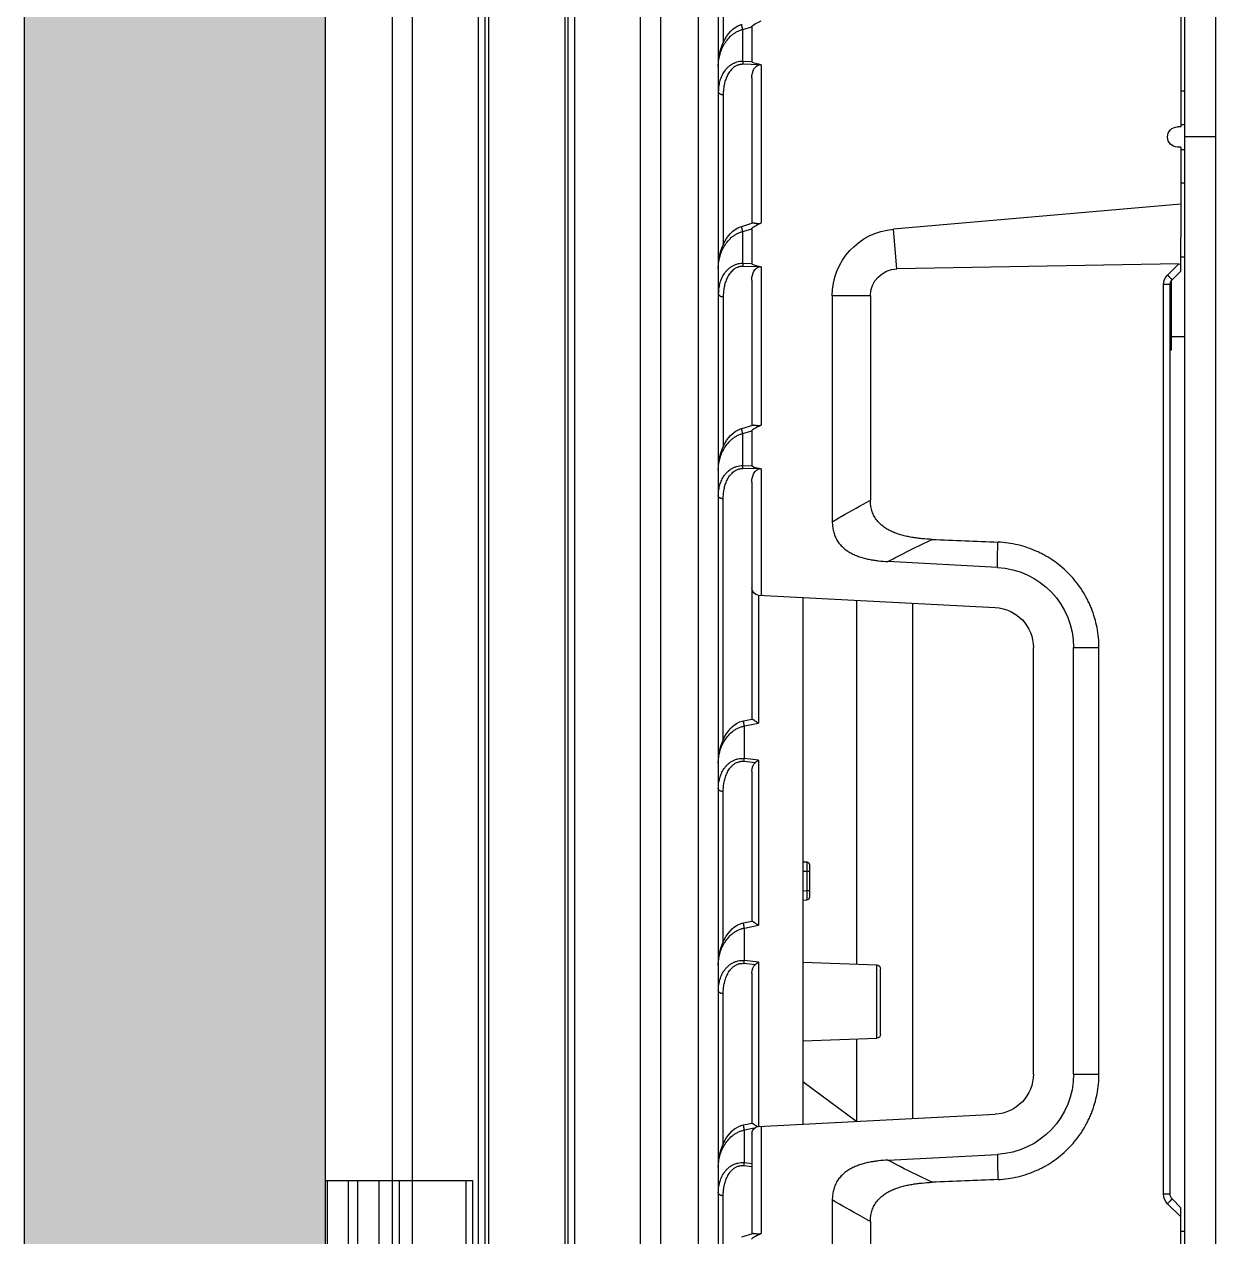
# Model space of a CAD drawing. Header units: millimetres. Extents: x 620 to 19791, y 2539 to 6969.
# Drawn here: x 18899.4 to 18988.3, y 3883.2 to 3973.6 of the extents above; entities that cross this region are included whole.
import ezdxf

# ---------------------------------------------------------------- set-up
doc = ezdxf.new("R2010")
doc.units = ezdxf.units.MM
for name, color, linetype in [('02___PRT_ALL_AXES', 7, 'Continuous'), ('_88746', 7, 'Continuous'), ('DIM', 4, 'Continuous')]:
    doc.layers.add(name, color=color, linetype=linetype)

# ---------------------------------------------------------------- blocks, each defined once
blk = doc.blocks.new('ETYFHGJM')
at = {"color": 7, "linetype": 'Continuous'}
for p, q in [((11681.027, 3999.164), (11681.027, 4167.914)), ((11683.327, 3999.164), (11683.327, 4167.914)), ((11719.627, 4129.119), (11719.627, 3869.208)), ((11718.127, 4125.053), (11718.127, 3861.381)), ((11717.762, 4016.07), (11717.762, 4006.194)), ((11683.627, 4009.164), (11683.627, 3999.914)), ((11716.301, 4007.19), (11715.627, 4007.392)), ((11715.627, 4007.392), (11715.627, 4004.781)), ((11716.301, 4004.798), (11716.301, 4007.19)), ((11714.927, 4004.551), (11714.927, 3992.747)), ((11715.06, 4004.552), (11716.301, 4004.584)), ((11715.627, 4004.781), (11716.301, 4004.798)), ((11715.627, 4003.566), (11715.627, 3992.724)), ((11683.627, 4002.594), (11683.327, 4002.594)), ((11717.762, 4002.32), (11717.762, 3991.119)), ((11683.627, 4000.094), (11683.327, 4000.094)), ((11683.627, 3999.914), (11683.877, 3999.914)), ((11681.027, 3999.164), (11683.327, 3999.164)), ((11683.627, 3998.414), (11683.627, 3991.694)), ((11683.627, 3998.414), (11683.877, 3998.414)), ((11683.627, 3994.164), (11705.063, 3992.288)), ((11716.381, 3992.498), (11715.552, 3992.747)), ((11704.803, 3989.32), (11705.063, 3992.288)), ((11716.301, 3992.114), (11715.627, 3992.317)), ((11715.627, 3992.317), (11715.627, 3989.706)), ((11716.301, 3989.723), (11716.301, 3992.114)), ((11683.627, 3989.164), (11683.627, 3990.234)), ((11684.281, 3988.51), (11683.627, 3989.164)), ((11683.788, 3989.697), (11704.803, 3989.32)), ((11684.621, 3988.864), (11683.788, 3989.697)), ((11714.927, 3989.475), (11714.927, 3977.672)), ((11715.06, 3989.477), (11716.301, 3989.509)), ((11715.627, 3989.706), (11716.301, 3989.723)), ((11684.427, 3920.296), (11684.427, 3988.156)), ((11684.427, 3988.156), (11684.914, 3988.156)), ((11684.914, 3920.296), (11684.914, 3988.156)), ((11715.627, 3988.491), (11715.627, 3977.649)), ((11706.784, 3987.307), (11709.627, 3987.307)), ((11706.784, 3987.307), (11706.784, 3972.06)), ((11709.627, 3987.307), (11709.627, 3970.46)), ((11717.762, 3987.245), (11717.762, 3976.044)), ((11716.381, 3977.422), (11715.552, 3977.671)), ((11716.301, 3977.039), (11715.627, 3977.241)), ((11715.627, 3977.241), (11715.627, 3974.63)), ((11716.301, 3974.647), (11716.301, 3977.039)), ((11716.301, 3974.647), (11715.627, 3974.63)), ((11714.927, 3974.4), (11714.927, 3964.977)), ((11715.06, 3974.402), (11716.301, 3974.433)), ((11715.627, 3973.415), (11715.627, 3955.744)), ((11717.762, 3954.202), (11717.762, 3972.169)), ((11697.313, 3967.058), (11705.482, 3967.487)), ((11715.153, 3964.989), (11697.47, 3964.063)), ((11707.827, 3964.605), (11707.827, 3937.454)), ((11711.827, 3964.815), (11711.827, 3925.512)), ((11715.14, 3964.989), (11715.14, 3955.436)), ((11703.627, 3925.942), (11703.627, 3964.385)), ((11691.627, 3961.067), (11689.737, 3961.067)), ((11689.737, 3929.26), (11689.737, 3961.067)), ((11691.627, 3929.26), (11691.627, 3961.067)), ((11694.627, 3929.26), (11694.627, 3961.067)), ((11716.249, 3955.616), (11715.619, 3955.744)), ((11716.179, 3955.224), (11715.14, 3955.436)), ((11716.179, 3952.8), (11716.179, 3955.224)), ((11715.14, 3952.674), (11716.179, 3952.8)), ((11715.14, 3952.674), (11715.14, 3940.36)), ((11715.382, 3952.486), (11716.204, 3952.586)), ((11715.627, 3951.85), (11715.627, 3940.669)), ((11717.762, 3939.127), (11717.762, 3950.329)), ((11711.327, 3944.883), (11711.327, 3942.444)), ((11711.827, 3945.094), (11711.52, 3945.083)), ((11711.52, 3944.383), (11711.327, 3944.383)), ((11711.827, 3944.394), (11711.52, 3944.383)), ((11711.52, 3944.383), (11711.52, 3942.944)), ((11711.52, 3942.944), (11711.327, 3942.944)), ((11711.827, 3942.933), (11711.52, 3942.944)), ((11711.827, 3942.233), (11711.52, 3942.244)), ((11716.179, 3940.148), (11715.14, 3940.36)), ((11716.249, 3940.54), (11715.619, 3940.669)), ((11716.179, 3937.725), (11716.179, 3940.148)), ((11706.317, 3931.926), (11706.317, 3937.401)), ((11715.14, 3937.598), (11716.179, 3937.725)), ((11715.14, 3937.598), (11715.14, 3925.339)), ((11715.382, 3937.411), (11716.204, 3937.511)), ((11706.027, 3932.226), (11706.027, 3937.101)), ((11715.627, 3936.775), (11715.627, 3925.593)), ((11717.762, 3924.051), (11717.762, 3935.254)), ((11707.827, 3931.873), (11707.827, 3925.752)), ((11691.627, 3929.26), (11689.737, 3929.26)), ((11711.827, 3928.693), (11707.789, 3925.724)), ((11715.153, 3925.338), (11697.47, 3926.265)), ((11714.927, 3925.35), (11714.927, 3917.37)), ((11715.448, 3925.222), (11716.179, 3925.073)), ((11716.249, 3925.465), (11715.619, 3925.593)), ((11715.627, 3924.839), (11715.627, 3917.347)), ((11716.179, 3922.649), (11716.179, 3925.073)), ((11705.482, 3922.841), (11697.313, 3923.269)), ((11716.179, 3922.649), (11715.627, 3922.582)), ((11716.204, 3922.435), (11715.627, 3922.365)), ((11684.427, 3920.296), (11684.914, 3920.296)), ((11683.627, 3919.289), (11684.281, 3919.942)), ((11683.627, 3918.595), (11684.621, 3919.589)), ((11709.627, 3919.867), (11709.627, 3890.47)), ((11717.762, 3915.742), (11717.762, 3920.178)), ((11683.627, 3917.539), (11683.627, 3919.289)), ((11706.784, 3918.267), (11706.784, 3890.47)), ((11716.381, 3917.121), (11715.552, 3917.37))]:
    blk.add_line(p, q, dxfattribs=at)
for points in [[(11718.127, 4004.45), (11718.119, 4004.718), (11718.086, 4005.051), (11718.03, 4005.369), (11717.955, 4005.668), (11717.864, 4005.947), (11717.757, 4006.206), (11717.638, 4006.443), (11717.507, 4006.66), (11717.364, 4006.86), (11717.207, 4007.041), (11717.039, 4007.202), (11716.861, 4007.34), (11716.673, 4007.453), (11716.48, 4007.54), (11716.381, 4007.573)], [(11718.127, 3989.375), (11718.119, 3989.642), (11718.086, 3989.976), (11718.03, 3990.293), (11717.955, 3990.593), (11717.864, 3990.872), (11717.757, 3991.13), (11717.638, 3991.367), (11717.507, 3991.585), (11717.364, 3991.785), (11717.207, 3991.966), (11717.039, 3992.126), (11716.861, 3992.264), (11716.673, 3992.378), (11716.48, 3992.465), (11716.381, 3992.498)], [(11718.127, 3974.299), (11718.119, 3974.567), (11718.086, 3974.901), (11718.03, 3975.218), (11717.955, 3975.517), (11717.864, 3975.797), (11717.757, 3976.055), (11717.638, 3976.292), (11717.507, 3976.51), (11717.364, 3976.709), (11717.207, 3976.89), (11717.039, 3977.051), (11716.861, 3977.189), (11716.673, 3977.302), (11716.48, 3977.389), (11716.381, 3977.422)], [(11718.127, 3952.459), (11718.119, 3952.72), (11718.088, 3953.045), (11718.035, 3953.355), (11717.964, 3953.647), (11717.877, 3953.92), (11717.776, 3954.173), (11717.663, 3954.407), (11717.538, 3954.623), (11717.4, 3954.822), (11717.25, 3955.004), (11717.087, 3955.169), (11716.913, 3955.312), (11716.728, 3955.432), (11716.537, 3955.526), (11716.342, 3955.594), (11716.249, 3955.616)], [(11718.127, 3937.384), (11718.119, 3937.644), (11718.088, 3937.97), (11718.035, 3938.28), (11717.964, 3938.572), (11717.877, 3938.845), (11717.776, 3939.098), (11717.663, 3939.332), (11717.538, 3939.547), (11717.4, 3939.746), (11717.25, 3939.929), (11717.087, 3940.093), (11716.913, 3940.237), (11716.728, 3940.357), (11716.537, 3940.451), (11716.342, 3940.518), (11716.249, 3940.54)], [(11718.127, 3922.308), (11718.119, 3922.569), (11718.088, 3922.895), (11718.035, 3923.204), (11717.964, 3923.496), (11717.877, 3923.769), (11717.776, 3924.022), (11717.663, 3924.256), (11717.538, 3924.472), (11717.4, 3924.671), (11717.25, 3924.854), (11717.087, 3925.018), (11716.913, 3925.161), (11716.728, 3925.281), (11716.537, 3925.376), (11716.342, 3925.443), (11716.249, 3925.465)]]:
    blk.add_lwpolyline(points, dxfattribs=at)
for centre, radius, start, end in [((11683.877, 3999.164), 0.75, 270, 90), ((11704.627, 3987.307), 5, 0, 85), ((11683.927, 3988.156), 0.5, 0, 45.0005), ((11683.914, 3988.156), 1, 0.00003, 44.99997), ((11799.184, 1598.565), 2372.564, 92.343004, 92.461981), ((11697.627, 3961.067), 6, 93, 180), ((11715.127, 3965.489), 0.5, 273, 0), ((11697.627, 3961.067), 3, 93, 180), ((11703.004, 3951.191), 13.273, 6.03428, 6.96449), ((11711.527, 3944.883), 0.2, 92, 180), ((11711.527, 3942.444), 0.2, 180, 268), ((11706.327, 3937.101), 0.3, 92, 180), ((11703.004, 3936.115), 13.273, 6.03428, 6.96449), ((11706.327, 3932.226), 0.3, 180, 268), ((11697.627, 3929.26), 6, 180, 267), ((11697.627, 3929.26), 3, 180, 267), ((11715.127, 3924.839), 0.5, 0, 87), ((11703.004, 3921.04), 13.273, 6.03428, 6.96449), ((11797.27, 6246.156), 2326.917, 267.53686, 267.658171), ((11683.927, 3920.296), 0.5, 314.99958, 360), ((11683.914, 3920.296), 1, 315.00003, 359.99997)]:
    blk.add_arc(centre, radius, start, end, dxfattribs=at)
for centre, major_axis, ratio, start_param, end_param in [((11711.038, 4008.759), (4.588, -1.377), 0.083503, 0.025059, 0.58464), ((11711.038, 4004.665), (4.589, 0.117), 0.087128, -0.561803, -0.002222), ((11714.927, 4003.452), (0.119, 1.102), 0.625869, -1.399955, -0.020975), ((11711.038, 3993.684), (4.588, -1.377), 0.083503, 0.025059, 0.58464), ((11685.154, 3988.344), (1.512, -1.303), 0.239966, 2.860535, 3.196469), ((11704.767, 3987.307), (2.018, 0), 0.997597, 0, 1.552812), ((11711.038, 3989.589), (4.589, 0.117), 0.087128, -0.561803, -0.002222), ((11714.927, 3988.377), (0.119, 1.102), 0.625869, -1.399955, -0.020975), ((11711.038, 3978.609), (4.588, -1.377), 0.083503, 0.025059, 0.58464), ((11711.038, 3974.514), (-4.589, -0.117), 0.087128, 2.57979, 3.139371), ((11714.927, 3973.301), (0.119, 1.102), 0.625869, -1.399955, -0.020975), ((11715.127, 3951.769), (0.085, 0.787), 0.625869, -1.399955, -0.363294), ((11715.127, 3936.694), (0.085, 0.787), 0.625869, -1.399955, -0.363294), ((11711.038, 3918.307), (4.588, -1.377), 0.083503, 0.025059, 0.58464)]:
    blk.add_ellipse(centre, major_axis=major_axis, ratio=ratio, start_param=start_param, end_param=end_param, dxfattribs=at)
for points, knots in [([(11716.301, 4007.19), (11716.309, 4007.214), (11716.323, 4007.262), (11716.341, 4007.332), (11716.358, 4007.397), (11716.369, 4007.446), (11716.376, 4007.482), (11716.38, 4007.504), (11716.383, 4007.524), (11716.385, 4007.538), (11716.386, 4007.548), (11716.386, 4007.554), (11716.386, 4007.559), (11716.386, 4007.564), (11716.385, 4007.567), (11716.384, 4007.57), (11716.383, 4007.572), (11716.382, 4007.573), (11716.381, 4007.573)], [0, 0, 0, 0, 0.194087, 0.380069, 0.55108, 0.700836, 0.765999, 0.823888, 0.873984, 0.915878, 0.933647, 0.94926, 0.962709, 0.974003, 0.983177, 0.990338, 0.995744, 1, 1, 1, 1]), ([(11718.127, 4004.45), (11718.127, 4004.584), (11718.11, 4004.855), (11718.033, 4005.257), (11717.905, 4005.654), (11717.721, 4006.04), (11717.477, 4006.408), (11717.218, 4006.686), (11716.974, 4006.881), (11716.769, 4007.012), (11716.544, 4007.119), (11716.384, 4007.17), (11716.301, 4007.19)], [0, 0, 0, 0, 0.114157, 0.229711, 0.347349, 0.467857, 0.592213, 0.721633, 0.78874, 0.857568, 0.928087, 1, 1, 1, 1]), ([(11714.927, 4004.551), (11714.949, 4004.555), (11714.994, 4004.559), (11715.038, 4004.556), (11715.06, 4004.552)], [0, 0, 0, 0, 0.502289, 1, 1, 1, 1]), ([(11716.301, 4004.798), (11716.381, 4004.8), (11716.538, 4004.791), (11716.766, 4004.743), (11716.977, 4004.663), (11717.169, 4004.558), (11717.34, 4004.433), (11717.491, 4004.293), (11717.622, 4004.141), (11717.773, 4003.928), (11717.921, 4003.643), (11718.042, 4003.282), (11718.112, 4002.91), (11718.127, 4002.659), (11718.127, 4002.534)], [0, 0, 0, 0, 0.073456, 0.145212, 0.214736, 0.281927, 0.34698, 0.410217, 0.471982, 0.532592, 0.651272, 0.768029, 0.883995, 1, 1, 1, 1]), ([(11716.301, 4004.798), (11716.302, 4004.761), (11716.303, 4004.69), (11716.302, 4004.618), (11716.301, 4004.584)], [0, 0, 0, 0, 0.520636, 1, 1, 1, 1]), ([(11716.301, 4004.584), (11716.337, 4004.585), (11716.407, 4004.583), (11716.51, 4004.569), (11716.611, 4004.545), (11716.738, 4004.5), (11716.885, 4004.424), (11717.089, 4004.271), (11717.256, 4004.081), (11717.39, 4003.875), (11717.503, 4003.661), (11717.612, 4003.381), (11717.7, 4003.033), (11717.751, 4002.678), (11717.762, 4002.439), (11717.762, 4002.32)], [0, 0, 0, 0, 0.035465, 0.070586, 0.105244, 0.139388, 0.206036, 0.270837, 0.39625, 0.457756, 0.518712, 0.639533, 0.759696, 0.879732, 1, 1, 1, 1]), ([(11718.127, 4002.534), (11718.127, 4002.527), (11718.126, 4002.514), (11718.119, 4002.487), (11718.1, 4002.453), (11718.066, 4002.418), (11718.021, 4002.386), (11717.966, 4002.36), (11717.903, 4002.34), (11717.834, 4002.326), (11717.786, 4002.321), (11717.762, 4002.32)], [0, 0, 0, 0, 0.043528, 0.088011, 0.182534, 0.288572, 0.408214, 0.541346, 0.68628, 0.840327, 1, 1, 1, 1]), ([(11715.552, 3992.747), (11715.544, 3992.749), (11715.528, 3992.752), (11715.501, 3992.754), (11715.472, 3992.753), (11715.44, 3992.749), (11715.406, 3992.744), (11715.357, 3992.736), (11715.304, 3992.725), (11715.249, 3992.716), (11715.206, 3992.71), (11715.161, 3992.706), (11715.114, 3992.704), (11715.067, 3992.707), (11715.019, 3992.715), (11714.972, 3992.728), (11714.942, 3992.74), (11714.927, 3992.747)], [0, 0, 0, 0, 0.037591, 0.079247, 0.125256, 0.175576, 0.229964, 0.288092, 0.41412, 0.481311, 0.550851, 0.62244, 0.695798, 0.770592, 0.846505, 0.92311, 1, 1, 1, 1]), ([(11716.301, 3992.114), (11716.309, 3992.139), (11716.323, 3992.187), (11716.341, 3992.257), (11716.358, 3992.322), (11716.369, 3992.371), (11716.376, 3992.406), (11716.38, 3992.429), (11716.383, 3992.448), (11716.385, 3992.463), (11716.386, 3992.472), (11716.386, 3992.479), (11716.386, 3992.484), (11716.386, 3992.488), (11716.385, 3992.492), (11716.384, 3992.495), (11716.383, 3992.497), (11716.382, 3992.497), (11716.381, 3992.498)], [0, 0, 0, 0, 0.194087, 0.380069, 0.55108, 0.700836, 0.765999, 0.823888, 0.873984, 0.915878, 0.933647, 0.94926, 0.962709, 0.974003, 0.983177, 0.990338, 0.995744, 1, 1, 1, 1]), ([(11718.127, 3989.375), (11718.127, 3989.509), (11718.11, 3989.779), (11718.033, 3990.182), (11717.905, 3990.579), (11717.721, 3990.965), (11717.477, 3991.333), (11717.218, 3991.61), (11716.974, 3991.806), (11716.769, 3991.936), (11716.544, 3992.043), (11716.384, 3992.095), (11716.301, 3992.114)], [0, 0, 0, 0, 0.114157, 0.229711, 0.347349, 0.467857, 0.592213, 0.721633, 0.78874, 0.857568, 0.928087, 1, 1, 1, 1]), ([(11714.927, 3989.475), (11714.949, 3989.479), (11714.994, 3989.483), (11715.038, 3989.48), (11715.06, 3989.477)], [0, 0, 0, 0, 0.502289, 1, 1, 1, 1]), ([(11716.301, 3989.723), (11716.381, 3989.724), (11716.538, 3989.716), (11716.766, 3989.667), (11716.977, 3989.588), (11717.169, 3989.483), (11717.34, 3989.358), (11717.491, 3989.218), (11717.622, 3989.066), (11717.773, 3988.853), (11717.921, 3988.567), (11718.042, 3988.206), (11718.112, 3987.835), (11718.127, 3987.584), (11718.127, 3987.459)], [0, 0, 0, 0, 0.073456, 0.145212, 0.214736, 0.281927, 0.34698, 0.410217, 0.471982, 0.532592, 0.651272, 0.768029, 0.883995, 1, 1, 1, 1]), ([(11716.301, 3989.723), (11716.302, 3989.686), (11716.303, 3989.614), (11716.302, 3989.543), (11716.301, 3989.509)], [0, 0, 0, 0, 0.520636, 1, 1, 1, 1]), ([(11716.301, 3989.509), (11716.337, 3989.51), (11716.407, 3989.508), (11716.51, 3989.494), (11716.611, 3989.47), (11716.738, 3989.425), (11716.885, 3989.349), (11717.089, 3989.195), (11717.256, 3989.006), (11717.39, 3988.799), (11717.503, 3988.585), (11717.612, 3988.305), (11717.7, 3987.957), (11717.751, 3987.603), (11717.762, 3987.364), (11717.762, 3987.245)], [0, 0, 0, 0, 0.035465, 0.070586, 0.105244, 0.139388, 0.206036, 0.270837, 0.39625, 0.457756, 0.518712, 0.639533, 0.759696, 0.879732, 1, 1, 1, 1]), ([(11684.281, 3988.51), (11684.28, 3988.51), (11684.28, 3988.51), (11684.281, 3988.511), (11684.282, 3988.513), (11684.284, 3988.515), (11684.286, 3988.518), (11684.29, 3988.522), (11684.294, 3988.527), (11684.299, 3988.533), (11684.305, 3988.539), (11684.311, 3988.546), (11684.321, 3988.557), (11684.336, 3988.573), (11684.356, 3988.593), (11684.378, 3988.617), (11684.403, 3988.642), (11684.43, 3988.67), (11684.458, 3988.699), (11684.5, 3988.741), (11684.554, 3988.796), (11684.598, 3988.841), (11684.621, 3988.864)], [0, 0, 0, 0, 0.000546, 0.001555, 0.00526, 0.011301, 0.019691, 0.030423, 0.043473, 0.058809, 0.076398, 0.096206, 0.118181, 0.168419, 0.226655, 0.29233, 0.364839, 0.443493, 0.527562, 0.61624, 0.804091, 1, 1, 1, 1]), ([(11718.127, 3987.459), (11718.127, 3987.452), (11718.126, 3987.439), (11718.119, 3987.411), (11718.1, 3987.378), (11718.066, 3987.342), (11718.021, 3987.311), (11717.966, 3987.285), (11717.903, 3987.264), (11717.834, 3987.25), (11717.786, 3987.246), (11717.762, 3987.245)], [0, 0, 0, 0, 0.043528, 0.088011, 0.182534, 0.288572, 0.408214, 0.541346, 0.68628, 0.840327, 1, 1, 1, 1]), ([(11715.552, 3977.671), (11715.544, 3977.673), (11715.528, 3977.677), (11715.501, 3977.678), (11715.472, 3977.677), (11715.44, 3977.674), (11715.406, 3977.669), (11715.357, 3977.66), (11715.304, 3977.65), (11715.249, 3977.641), (11715.206, 3977.634), (11715.161, 3977.63), (11715.114, 3977.629), (11715.067, 3977.632), (11715.019, 3977.64), (11714.972, 3977.653), (11714.942, 3977.665), (11714.927, 3977.672)], [0, 0, 0, 0, 0.037591, 0.079248, 0.125257, 0.175575, 0.22996, 0.288084, 0.414107, 0.481299, 0.550839, 0.622431, 0.695789, 0.770586, 0.846501, 0.923108, 1, 1, 1, 1]), ([(11716.301, 3977.039), (11716.309, 3977.064), (11716.323, 3977.112), (11716.341, 3977.182), (11716.358, 3977.246), (11716.369, 3977.296), (11716.376, 3977.331), (11716.38, 3977.353), (11716.383, 3977.373), (11716.385, 3977.387), (11716.386, 3977.397), (11716.386, 3977.403), (11716.386, 3977.408), (11716.386, 3977.413), (11716.385, 3977.417), (11716.384, 3977.419), (11716.383, 3977.421), (11716.382, 3977.422), (11716.381, 3977.422)], [0, 0, 0, 0, 0.194087, 0.380069, 0.55108, 0.700836, 0.765999, 0.823888, 0.873984, 0.915878, 0.933647, 0.94926, 0.962709, 0.974003, 0.983177, 0.990338, 0.995744, 1, 1, 1, 1]), ([(11718.127, 3974.299), (11718.127, 3974.434), (11718.11, 3974.704), (11718.033, 3975.106), (11717.905, 3975.503), (11717.721, 3975.889), (11717.477, 3976.257), (11717.218, 3976.535), (11716.974, 3976.73), (11716.769, 3976.861), (11716.544, 3976.968), (11716.384, 3977.019), (11716.301, 3977.039)], [0, 0, 0, 0, 0.114157, 0.229711, 0.347349, 0.467857, 0.592213, 0.721633, 0.78874, 0.857568, 0.928087, 1, 1, 1, 1]), ([(11718.127, 3972.383), (11718.127, 3972.509), (11718.116, 3972.697), (11718.077, 3972.945), (11718.022, 3973.19), (11717.921, 3973.492), (11717.773, 3973.777), (11717.622, 3973.99), (11717.491, 3974.142), (11717.34, 3974.283), (11717.169, 3974.407), (11716.978, 3974.512), (11716.766, 3974.592), (11716.538, 3974.64), (11716.381, 3974.649), (11716.301, 3974.647)], [0, 0, 0, 0, 0.115995, 0.173963, 0.232018, 0.348771, 0.46744, 0.528045, 0.589806, 0.653038, 0.718084, 0.785268, 0.854787, 0.926541, 1, 1, 1, 1]), ([(11716.301, 3974.433), (11716.302, 3974.467), (11716.303, 3974.539), (11716.302, 3974.61), (11716.301, 3974.647)], [0, 0, 0, 0, 0.479364, 1, 1, 1, 1]), ([(11714.927, 3974.4), (11714.949, 3974.404), (11714.994, 3974.408), (11715.038, 3974.405), (11715.06, 3974.402)], [0, 0, 0, 0, 0.502289, 1, 1, 1, 1]), ([(11717.762, 3972.169), (11717.762, 3972.289), (11717.751, 3972.527), (11717.7, 3972.882), (11717.627, 3973.172), (11717.547, 3973.397), (11717.475, 3973.563), (11717.39, 3973.724), (11717.256, 3973.931), (11717.089, 3974.12), (11716.885, 3974.273), (11716.738, 3974.35), (11716.611, 3974.394), (11716.51, 3974.418), (11716.407, 3974.432), (11716.337, 3974.434), (11716.301, 3974.433)], [0, 0, 0, 0, 0.120259, 0.240287, 0.360446, 0.420758, 0.481329, 0.542282, 0.603781, 0.72918, 0.793974, 0.860614, 0.894755, 0.929412, 0.964534, 1, 1, 1, 1]), ([(11702.189, 3969.145), (11702.442, 3969.155), (11702.821, 3969.18), (11703.324, 3969.237), (11703.7, 3969.293), (11704.073, 3969.366), (11704.442, 3969.458), (11704.804, 3969.571), (11705.157, 3969.712), (11705.497, 3969.883), (11705.816, 3970.09), (11706.058, 3970.295), (11706.231, 3970.481), (11706.349, 3970.63), (11706.454, 3970.788), (11706.545, 3970.955), (11706.622, 3971.129), (11706.683, 3971.309), (11706.73, 3971.494), (11706.773, 3971.744), (11706.784, 3971.934), (11706.784, 3972.06)], [0, 0, 0, 0, 0.124971, 0.187463, 0.249956, 0.312448, 0.374943, 0.437438, 0.499932, 0.562423, 0.624911, 0.687391, 0.718653, 0.749915, 0.781178, 0.812441, 0.843706, 0.874971, 0.906236, 0.937502, 1, 1, 1, 1]), ([(11709.627, 3970.46), (11709.393, 3970.598), (11708.453, 3971.146), (11707.503, 3971.675), (11706.784, 3972.06)], [0, 0, 0, 0, 0.250218, 1, 1, 1, 1]), ([(11717.762, 3972.169), (11717.786, 3972.17), (11717.834, 3972.175), (11717.903, 3972.189), (11717.966, 3972.209), (11718.021, 3972.236), (11718.066, 3972.267), (11718.1, 3972.303), (11718.119, 3972.336), (11718.126, 3972.363), (11718.127, 3972.377), (11718.127, 3972.383)], [0, 0, 0, 0, 0.159673, 0.31372, 0.458654, 0.591786, 0.711428, 0.817466, 0.911989, 0.956472, 1, 1, 1, 1]), ([(11709.627, 3970.46), (11709.627, 3970.341), (11709.615, 3970.102), (11709.564, 3969.808), (11709.499, 3969.579), (11709.438, 3969.411), (11709.365, 3969.247), (11709.28, 3969.09), (11709.183, 3968.94), (11709.074, 3968.798), (11708.956, 3968.664), (11708.785, 3968.498), (11708.551, 3968.313), (11708.246, 3968.125), (11707.924, 3967.97), (11707.59, 3967.843), (11707.247, 3967.74), (11706.9, 3967.658), (11706.548, 3967.593), (11706.076, 3967.528), (11705.72, 3967.499), (11705.482, 3967.487)], [0, 0, 0, 0, 0.062492, 0.124977, 0.156236, 0.187494, 0.218752, 0.250011, 0.281269, 0.312529, 0.343788, 0.375047, 0.437532, 0.500022, 0.562518, 0.625017, 0.687517, 0.750017, 0.812517, 0.875018, 1, 1, 1, 1]), ([(11705.482, 3967.487), (11705.211, 3967.632), (11704.124, 3968.205), (11703.022, 3968.75), (11702.189, 3969.145)], [0, 0, 0, 0, 0.25017, 1, 1, 1, 1]), ([(11689.737, 3961.067), (11689.737, 3961.317), (11689.761, 3961.819), (11689.869, 3962.565), (11690.047, 3963.298), (11690.253, 3963.891), (11690.451, 3964.352), (11690.671, 3964.804), (11690.985, 3965.347), (11691.423, 3965.96), (11691.917, 3966.528), (11692.463, 3967.046), (11693.056, 3967.51), (11693.584, 3967.847), (11694.025, 3968.086), (11694.476, 3968.303), (11695.059, 3968.534), (11695.781, 3968.743), (11696.519, 3968.882), (11697.017, 3968.928), (11697.267, 3968.938)], [0, 0, 0, 0, 0.062564, 0.12516, 0.18775, 0.25033, 0.281624, 0.312916, 0.37547, 0.438008, 0.500528, 0.56303, 0.625514, 0.687981, 0.719218, 0.750451, 0.81289, 0.875313, 0.937725, 1, 1, 1, 1]), ([(11697.313, 3967.058), (11697.313, 3967.215), (11697.312, 3967.529), (11697.305, 3967.921), (11697.296, 3968.234), (11697.285, 3968.547), (11697.275, 3968.782), (11697.267, 3968.938)], [0, 0, 0, 0, 0.250064, 0.500089, 0.625087, 0.750073, 1, 1, 1, 1]), ([(11715.589, 3955.737), (11715.583, 3955.734), (11715.571, 3955.728), (11715.551, 3955.718), (11715.53, 3955.705), (11715.497, 3955.684), (11715.453, 3955.655), (11715.396, 3955.616), (11715.335, 3955.574), (11715.249, 3955.513), (11715.184, 3955.467), (11715.14, 3955.436)], [0, 0, 0, 0, 0.034618, 0.075551, 0.122149, 0.173744, 0.289394, 0.41801, 0.55599, 0.700467, 1, 1, 1, 1]), ([(11715.619, 3955.744), (11715.617, 3955.744), (11715.613, 3955.744), (11715.606, 3955.743), (11715.598, 3955.741), (11715.592, 3955.738), (11715.589, 3955.737)], [0, 0, 0, 0, 0.175266, 0.398052, 0.672853, 1, 1, 1, 1]), ([(11716.179, 3955.224), (11716.185, 3955.249), (11716.195, 3955.299), (11716.207, 3955.36), (11716.216, 3955.407), (11716.222, 3955.44), (11716.227, 3955.471), (11716.233, 3955.499), (11716.237, 3955.525), (11716.241, 3955.548), (11716.244, 3955.568), (11716.246, 3955.582), (11716.248, 3955.592), (11716.248, 3955.598), (11716.249, 3955.603), (11716.249, 3955.607), (11716.249, 3955.611), (11716.249, 3955.613), (11716.249, 3955.615), (11716.249, 3955.616), (11716.249, 3955.616)], [0, 0, 0, 0, 0.195084, 0.382529, 0.471126, 0.55518, 0.633872, 0.706459, 0.77224, 0.8306, 0.88097, 0.922886, 0.940543, 0.955944, 0.969058, 0.979857, 0.988318, 0.994439, 0.998256, 1, 1, 1, 1]), ([(11718.127, 3952.459), (11718.127, 3952.598), (11718.109, 3952.876), (11718.028, 3953.291), (11717.891, 3953.699), (11717.696, 3954.096), (11717.434, 3954.472), (11717.157, 3954.752), (11716.895, 3954.944), (11716.675, 3955.07), (11716.436, 3955.168), (11716.266, 3955.21), (11716.179, 3955.224)], [0, 0, 0, 0, 0.113644, 0.228739, 0.346017, 0.466321, 0.590709, 0.720491, 0.787927, 0.857138, 0.927993, 1, 1, 1, 1]), ([(11718.127, 3950.543), (11718.127, 3950.673), (11718.111, 3950.931), (11718.049, 3951.25), (11717.973, 3951.499), (11717.876, 3951.743), (11717.748, 3951.978), (11717.587, 3952.195), (11717.445, 3952.349), (11717.283, 3952.488), (11717.099, 3952.61), (11716.892, 3952.709), (11716.666, 3952.778), (11716.426, 3952.812), (11716.261, 3952.808), (11716.179, 3952.8)], [0, 0, 0, 0, 0.115334, 0.230652, 0.288611, 0.346927, 0.465218, 0.525761, 0.587576, 0.651009, 0.716427, 0.784137, 0.854244, 0.926457, 1, 1, 1, 1]), ([(11715.14, 3952.674), (11715.181, 3952.642), (11715.262, 3952.579), (11715.342, 3952.516), (11715.382, 3952.486)], [0, 0, 0, 0, 0.511895, 1, 1, 1, 1]), ([(11717.762, 3950.329), (11717.762, 3950.452), (11717.75, 3950.698), (11717.697, 3951.062), (11717.619, 3951.36), (11717.533, 3951.591), (11717.457, 3951.761), (11717.366, 3951.925), (11717.277, 3952.055), (11717.197, 3952.153), (11717.132, 3952.225), (11717.063, 3952.293), (11716.962, 3952.378), (11716.85, 3952.452), (11716.728, 3952.512), (11716.63, 3952.548), (11716.527, 3952.575), (11716.421, 3952.591), (11716.312, 3952.595), (11716.24, 3952.591), (11716.204, 3952.586)], [0, 0, 0, 0, 0.119747, 0.239264, 0.358937, 0.419033, 0.479417, 0.540226, 0.601649, 0.632681, 0.66397, 0.695566, 0.727516, 0.792653, 0.825995, 0.85988, 0.894303, 0.929206, 0.964492, 1, 1, 1, 1]), ([(11717.762, 3950.329), (11717.786, 3950.33), (11717.834, 3950.335), (11717.903, 3950.349), (11717.966, 3950.369), (11718.021, 3950.396), (11718.066, 3950.427), (11718.1, 3950.463), (11718.119, 3950.496), (11718.126, 3950.523), (11718.127, 3950.537), (11718.127, 3950.543)], [0, 0, 0, 0, 0.159673, 0.31372, 0.458654, 0.591786, 0.711428, 0.817465, 0.911989, 0.956472, 1, 1, 1, 1]), ([(11711.52, 3945.083), (11711.52, 3945.083), (11711.52, 3945.083), (11711.52, 3945.082), (11711.52, 3945.081), (11711.519, 3945.079), (11711.519, 3945.078), (11711.519, 3945.074), (11711.519, 3945.069), (11711.519, 3945.061), (11711.518, 3945.052), (11711.518, 3945.042), (11711.518, 3945.029), (11711.518, 3945.015), (11711.518, 3944.994), (11711.517, 3944.963), (11711.517, 3944.922), (11711.517, 3944.876), (11711.517, 3944.826), (11711.517, 3944.771), (11711.518, 3944.712), (11711.518, 3944.65), (11711.518, 3944.586), (11711.519, 3944.497), (11711.52, 3944.429), (11711.52, 3944.383)], [0, 0, 0, 0, 0.000393, 0.001334, 0.002863, 0.004987, 0.007705, 0.011018, 0.019427, 0.030193, 0.04329, 0.058691, 0.076358, 0.096246, 0.118311, 0.168754, 0.227199, 0.293084, 0.365777, 0.444576, 0.528724, 0.617413, 0.70978, 0.804945, 1, 1, 1, 1]), ([(11711.52, 3942.944), (11711.52, 3942.898), (11711.519, 3942.831), (11711.518, 3942.741), (11711.518, 3942.677), (11711.518, 3942.615), (11711.517, 3942.556), (11711.517, 3942.501), (11711.517, 3942.451), (11711.517, 3942.405), (11711.517, 3942.364), (11711.518, 3942.333), (11711.518, 3942.312), (11711.518, 3942.298), (11711.518, 3942.286), (11711.518, 3942.275), (11711.519, 3942.266), (11711.519, 3942.258), (11711.519, 3942.253), (11711.519, 3942.25), (11711.519, 3942.248), (11711.52, 3942.246), (11711.52, 3942.245), (11711.52, 3942.245), (11711.52, 3942.244), (11711.52, 3942.244)], [0, 0, 0, 0, 0.195041, 0.290201, 0.382568, 0.471257, 0.555406, 0.634206, 0.706902, 0.772788, 0.831235, 0.881679, 0.903745, 0.923634, 0.941303, 0.956704, 0.969803, 0.98057, 0.98898, 0.992294, 0.995012, 0.997136, 0.998666, 0.999607, 1, 1, 1, 1]), ([(11715.589, 3940.661), (11715.583, 3940.659), (11715.571, 3940.653), (11715.551, 3940.642), (11715.53, 3940.629), (11715.497, 3940.609), (11715.453, 3940.58), (11715.396, 3940.541), (11715.335, 3940.498), (11715.249, 3940.438), (11715.184, 3940.391), (11715.14, 3940.36)], [0, 0, 0, 0, 0.034618, 0.075551, 0.122149, 0.173744, 0.289394, 0.41801, 0.55599, 0.700467, 1, 1, 1, 1]), ([(11715.619, 3940.669), (11715.617, 3940.669), (11715.613, 3940.669), (11715.606, 3940.668), (11715.598, 3940.665), (11715.592, 3940.663), (11715.589, 3940.661)], [0, 0, 0, 0, 0.175266, 0.398052, 0.672853, 1, 1, 1, 1]), ([(11716.179, 3940.148), (11716.185, 3940.174), (11716.195, 3940.223), (11716.207, 3940.285), (11716.216, 3940.332), (11716.222, 3940.365), (11716.227, 3940.395), (11716.233, 3940.424), (11716.237, 3940.45), (11716.241, 3940.472), (11716.244, 3940.492), (11716.246, 3940.507), (11716.248, 3940.516), (11716.248, 3940.523), (11716.249, 3940.528), (11716.249, 3940.532), (11716.249, 3940.535), (11716.249, 3940.538), (11716.249, 3940.539), (11716.249, 3940.54), (11716.249, 3940.54)], [0, 0, 0, 0, 0.195084, 0.382529, 0.471126, 0.55518, 0.633872, 0.706459, 0.77224, 0.8306, 0.88097, 0.922886, 0.940543, 0.955944, 0.969058, 0.979857, 0.988318, 0.994439, 0.998256, 1, 1, 1, 1]), ([(11718.127, 3937.384), (11718.127, 3937.522), (11718.109, 3937.801), (11718.028, 3938.216), (11717.891, 3938.624), (11717.696, 3939.02), (11717.434, 3939.396), (11717.157, 3939.676), (11716.895, 3939.869), (11716.675, 3939.995), (11716.436, 3940.092), (11716.266, 3940.134), (11716.179, 3940.148)], [0, 0, 0, 0, 0.113644, 0.228739, 0.346017, 0.466321, 0.590709, 0.720491, 0.787927, 0.857138, 0.927993, 1, 1, 1, 1]), ([(11715.14, 3937.598), (11715.181, 3937.566), (11715.262, 3937.503), (11715.342, 3937.441), (11715.382, 3937.411)], [0, 0, 0, 0, 0.511895, 1, 1, 1, 1]), ([(11718.127, 3935.468), (11718.127, 3935.597), (11718.111, 3935.856), (11718.049, 3936.175), (11717.973, 3936.423), (11717.876, 3936.668), (11717.748, 3936.903), (11717.587, 3937.12), (11717.445, 3937.273), (11717.283, 3937.413), (11717.099, 3937.535), (11716.892, 3937.634), (11716.666, 3937.703), (11716.426, 3937.736), (11716.261, 3937.733), (11716.179, 3937.725)], [0, 0, 0, 0, 0.115334, 0.230652, 0.288611, 0.346927, 0.465218, 0.525761, 0.587576, 0.651009, 0.716427, 0.784137, 0.854244, 0.926457, 1, 1, 1, 1]), ([(11717.762, 3935.254), (11717.762, 3935.377), (11717.75, 3935.622), (11717.697, 3935.987), (11717.619, 3936.285), (11717.533, 3936.516), (11717.457, 3936.685), (11717.366, 3936.849), (11717.277, 3936.979), (11717.197, 3937.078), (11717.132, 3937.149), (11717.063, 3937.217), (11716.962, 3937.302), (11716.85, 3937.377), (11716.728, 3937.436), (11716.63, 3937.473), (11716.527, 3937.5), (11716.421, 3937.516), (11716.312, 3937.52), (11716.24, 3937.515), (11716.204, 3937.511)], [0, 0, 0, 0, 0.119747, 0.239264, 0.358937, 0.419033, 0.479417, 0.540226, 0.601649, 0.632681, 0.66397, 0.695566, 0.727516, 0.792653, 0.825995, 0.85988, 0.894303, 0.929206, 0.964492, 1, 1, 1, 1]), ([(11717.762, 3935.254), (11717.786, 3935.255), (11717.834, 3935.26), (11717.903, 3935.274), (11717.966, 3935.294), (11718.021, 3935.32), (11718.066, 3935.352), (11718.1, 3935.387), (11718.119, 3935.421), (11718.126, 3935.448), (11718.127, 3935.461), (11718.127, 3935.468)], [0, 0, 0, 0, 0.159673, 0.31372, 0.458654, 0.591786, 0.711428, 0.817465, 0.911989, 0.956472, 1, 1, 1, 1]), ([(11697.267, 3921.389), (11697.017, 3921.4), (11696.518, 3921.445), (11695.779, 3921.584), (11695.057, 3921.793), (11694.475, 3922.024), (11694.024, 3922.242), (11693.583, 3922.481), (11693.055, 3922.818), (11692.462, 3923.282), (11691.916, 3923.8), (11691.422, 3924.369), (11690.985, 3924.981), (11690.67, 3925.525), (11690.45, 3925.976), (11690.252, 3926.437), (11690.047, 3927.031), (11689.869, 3927.763), (11689.761, 3928.509), (11689.737, 3929.01), (11689.737, 3929.26)], [0, 0, 0, 0, 0.062376, 0.124793, 0.187219, 0.249656, 0.280889, 0.312126, 0.374593, 0.437078, 0.499581, 0.562101, 0.624638, 0.687192, 0.718483, 0.749777, 0.812357, 0.874942, 0.937535, 1, 1, 1, 1]), ([(11715.587, 3925.585), (11715.582, 3925.583), (11715.572, 3925.578), (11715.548, 3925.565), (11715.516, 3925.545), (11715.472, 3925.517), (11715.425, 3925.485), (11715.374, 3925.45), (11715.33, 3925.419), (11715.293, 3925.394), (11715.256, 3925.367), (11715.228, 3925.347), (11715.209, 3925.334)], [0, 0, 0, 0, 0.035795, 0.07723, 0.174998, 0.289266, 0.41639, 0.553305, 0.697509, 0.771728, 0.847043, 1, 1, 1, 1]), ([(11715.619, 3925.593), (11715.617, 3925.594), (11715.613, 3925.594), (11715.605, 3925.592), (11715.597, 3925.589), (11715.591, 3925.587), (11715.587, 3925.585)], [0, 0, 0, 0, 0.173454, 0.395679, 0.67116, 1, 1, 1, 1]), ([(11716.179, 3925.073), (11716.185, 3925.098), (11716.195, 3925.148), (11716.207, 3925.21), (11716.216, 3925.256), (11716.222, 3925.289), (11716.227, 3925.32), (11716.233, 3925.348), (11716.237, 3925.374), (11716.241, 3925.397), (11716.244, 3925.417), (11716.246, 3925.431), (11716.248, 3925.441), (11716.248, 3925.447), (11716.249, 3925.452), (11716.249, 3925.457), (11716.249, 3925.46), (11716.249, 3925.462), (11716.249, 3925.464), (11716.249, 3925.465), (11716.249, 3925.465)], [0, 0, 0, 0, 0.195084, 0.382529, 0.471126, 0.55518, 0.633872, 0.706459, 0.77224, 0.8306, 0.88097, 0.922886, 0.940543, 0.955944, 0.969058, 0.979857, 0.988318, 0.994439, 0.998256, 1, 1, 1, 1]), ([(11718.127, 3922.309), (11718.127, 3922.447), (11718.109, 3922.726), (11718.028, 3923.14), (11717.891, 3923.549), (11717.696, 3923.945), (11717.434, 3924.321), (11717.157, 3924.601), (11716.895, 3924.794), (11716.675, 3924.919), (11716.436, 3925.017), (11716.266, 3925.059), (11716.179, 3925.073)], [0, 0, 0, 0, 0.113644, 0.228739, 0.346017, 0.466321, 0.590709, 0.720491, 0.787927, 0.857138, 0.927993, 1, 1, 1, 1]), ([(11697.313, 3923.269), (11697.313, 3923.112), (11697.312, 3922.798), (11697.304, 3922.407), (11697.296, 3922.093), (11697.285, 3921.78), (11697.275, 3921.545), (11697.267, 3921.389)], [0, 0, 0, 0, 0.250064, 0.50009, 0.625087, 0.750073, 1, 1, 1, 1]), ([(11702.189, 3921.182), (11702.467, 3921.314), (11703.575, 3921.846), (11704.669, 3922.405), (11705.482, 3922.841)], [0, 0, 0, 0, 0.249853, 1, 1, 1, 1]), ([(11705.482, 3922.841), (11705.72, 3922.828), (11706.076, 3922.799), (11706.548, 3922.734), (11706.9, 3922.67), (11707.247, 3922.587), (11707.59, 3922.484), (11707.924, 3922.357), (11708.246, 3922.202), (11708.551, 3922.015), (11708.785, 3921.829), (11708.956, 3921.663), (11709.074, 3921.529), (11709.183, 3921.387), (11709.28, 3921.237), (11709.365, 3921.08), (11709.438, 3920.917), (11709.499, 3920.748), (11709.564, 3920.519), (11709.615, 3920.225), (11709.627, 3919.986), (11709.627, 3919.867)], [0, 0, 0, 0, 0.124982, 0.187483, 0.249983, 0.312483, 0.374983, 0.437482, 0.499978, 0.562468, 0.624953, 0.656212, 0.687471, 0.718731, 0.749989, 0.781248, 0.812506, 0.843764, 0.875023, 0.937508, 1, 1, 1, 1]), ([(11718.127, 3920.393), (11718.127, 3920.522), (11718.111, 3920.781), (11718.049, 3921.099), (11717.973, 3921.348), (11717.876, 3921.593), (11717.748, 3921.828), (11717.587, 3922.044), (11717.445, 3922.198), (11717.283, 3922.338), (11717.099, 3922.46), (11716.892, 3922.558), (11716.666, 3922.627), (11716.426, 3922.661), (11716.261, 3922.657), (11716.179, 3922.649)], [0, 0, 0, 0, 0.115334, 0.230652, 0.288611, 0.346927, 0.465218, 0.525761, 0.587576, 0.651009, 0.716427, 0.784137, 0.854244, 0.926457, 1, 1, 1, 1]), ([(11717.762, 3920.178), (11717.762, 3920.301), (11717.75, 3920.547), (11717.697, 3920.911), (11717.619, 3921.209), (11717.533, 3921.44), (11717.457, 3921.61), (11717.366, 3921.774), (11717.277, 3921.904), (11717.197, 3922.003), (11717.132, 3922.074), (11717.063, 3922.142), (11716.962, 3922.227), (11716.85, 3922.301), (11716.728, 3922.361), (11716.63, 3922.398), (11716.527, 3922.424), (11716.421, 3922.44), (11716.312, 3922.445), (11716.24, 3922.44), (11716.204, 3922.435)], [0, 0, 0, 0, 0.119747, 0.239264, 0.358937, 0.419033, 0.479417, 0.540226, 0.601649, 0.632681, 0.66397, 0.695566, 0.727516, 0.792653, 0.825995, 0.85988, 0.894303, 0.929206, 0.964492, 1, 1, 1, 1]), ([(11706.784, 3918.267), (11706.784, 3918.393), (11706.773, 3918.584), (11706.73, 3918.833), (11706.683, 3919.018), (11706.622, 3919.198), (11706.545, 3919.372), (11706.454, 3919.539), (11706.349, 3919.697), (11706.231, 3919.846), (11706.058, 3920.032), (11705.816, 3920.238), (11705.497, 3920.445), (11705.157, 3920.616), (11704.804, 3920.756), (11704.442, 3920.87), (11704.073, 3920.961), (11703.7, 3921.034), (11703.324, 3921.09), (11702.821, 3921.147), (11702.442, 3921.172), (11702.189, 3921.182)], [0, 0, 0, 0, 0.062498, 0.093764, 0.125029, 0.156294, 0.187559, 0.218822, 0.250085, 0.281347, 0.312609, 0.375089, 0.437577, 0.500068, 0.562562, 0.625057, 0.687552, 0.750044, 0.812537, 0.875029, 1, 1, 1, 1]), ([(11717.762, 3920.178), (11717.786, 3920.18), (11717.834, 3920.184), (11717.903, 3920.198), (11717.966, 3920.219), (11718.021, 3920.245), (11718.066, 3920.276), (11718.1, 3920.312), (11718.119, 3920.345), (11718.126, 3920.372), (11718.127, 3920.386), (11718.127, 3920.393)], [0, 0, 0, 0, 0.159673, 0.31372, 0.458654, 0.591786, 0.711428, 0.817465, 0.911989, 0.956472, 1, 1, 1, 1]), ([(11684.281, 3919.942), (11684.28, 3919.942), (11684.28, 3919.942), (11684.281, 3919.941), (11684.282, 3919.939), (11684.284, 3919.937), (11684.286, 3919.934), (11684.29, 3919.93), (11684.294, 3919.925), (11684.299, 3919.919), (11684.305, 3919.913), (11684.311, 3919.906), (11684.321, 3919.895), (11684.336, 3919.879), (11684.356, 3919.859), (11684.378, 3919.835), (11684.403, 3919.81), (11684.43, 3919.782), (11684.458, 3919.753), (11684.5, 3919.711), (11684.554, 3919.656), (11684.598, 3919.611), (11684.621, 3919.589)], [0, 0, 0, 0, 0.000546, 0.001555, 0.00526, 0.011301, 0.019691, 0.030423, 0.043473, 0.058809, 0.076398, 0.096206, 0.118181, 0.168419, 0.226655, 0.29233, 0.364839, 0.443493, 0.527562, 0.61624, 0.804091, 1, 1, 1, 1]), ([(11706.784, 3918.267), (11707.024, 3918.395), (11707.979, 3918.914), (11708.924, 3919.453), (11709.627, 3919.867)], [0, 0, 0, 0, 0.249799, 1, 1, 1, 1]), ([(11715.552, 3917.37), (11715.544, 3917.372), (11715.528, 3917.375), (11715.501, 3917.377), (11715.472, 3917.376), (11715.44, 3917.372), (11715.406, 3917.367), (11715.357, 3917.359), (11715.304, 3917.349), (11715.249, 3917.339), (11715.206, 3917.333), (11715.161, 3917.329), (11715.114, 3917.327), (11715.067, 3917.33), (11715.019, 3917.338), (11714.972, 3917.352), (11714.942, 3917.363), (11714.927, 3917.37)], [0, 0, 0, 0, 0.037591, 0.079248, 0.125257, 0.175575, 0.22996, 0.288084, 0.414107, 0.481299, 0.550839, 0.622431, 0.695789, 0.770586, 0.846501, 0.923108, 1, 1, 1, 1])]:
    blk.add_open_spline(points, degree=3, knots=knots, dxfattribs=at)
at = {"layer": '02___PRT_ALL_AXES', "color": 7, "linetype": 'Continuous'}
for p, q in [((11711.827, 3937.594), (11706.317, 3937.401)), ((11711.827, 3931.733), (11706.317, 3931.926))]:
    blk.add_line(p, q, dxfattribs=at)
at = {"layer": '_88746', "color": 7, "linetype": 'Continuous'}
for p, q in [((11681.027, 3830.414), (11681.027, 3999.164)), ((11681.027, 3999.164), (11683.327, 3999.164)), ((11683.327, 3830.414), (11683.327, 3999.164)), ((11683.627, 3998.234), (11683.327, 3998.234)), ((11683.627, 3995.734), (11683.327, 3995.734)), ((11683.627, 3990.234), (11683.627, 3991.694)), ((11683.627, 3990.234), (11683.327, 3990.234)), ((11684.327, 3983.289), (11684.327, 3988.456)), ((11684.327, 3984.289), (11683.327, 3984.289)), ((11684.427, 3983.289), (11684.327, 3983.289)), ((11683.627, 3917.539), (11683.327, 3917.539)), ((11683.627, 3912.039), (11683.627, 3917.539))]:
    blk.add_line(p, q, dxfattribs=at)
blk = doc.blocks.new('*U124')
blk.add_blockref('ETYFHGJM', (-11700.827, -4002.914))
blk = doc.blocks.new('*U125')
at = {"color": 0, "linetype": 'ByBlock', "lineweight": -2, "transparency": 16777216}
blk.add_blockref('*U124', (0, 0), dxfattribs=at)
blk = doc.blocks.new('STDGB')
at = {"color": 2, "linetype": 'Continuous'}
for p, q in [((11938.212, 3865.817), (11938.212, 3944.817)), ((11949.212, 3944.817), (11938.212, 3944.817)), ((11938.359, 3865.817), (11938.359, 3944.817)), ((11939.92, 3865.817), (11939.92, 3944.817)), ((11940.627, 3865.817), (11940.627, 3944.817)), ((11942.212, 3865.817), (11942.212, 3944.817)), ((11943.212, 3865.817), (11943.212, 3944.817)), ((11943.712, 3944.817), (11943.712, 3865.817)), ((11948.712, 3865.817), (11948.712, 3944.817)), ((11949.212, 3865.817), (11949.212, 3944.817)), ((11949.212, 3865.817), (11938.212, 3865.817))]:
    blk.add_line(p, q, dxfattribs=at)
blk = doc.blocks.new('tyfjg')
at = {"color": 30, "linetype": 'Continuous', "true_color": 0xf26722}
for p, q in [((6005.128, 3408.494), (7001.628, 3408.494)), ((6005.128, 3406.994), (7001.628, 3406.994)), ((6005.128, 3402.094), (7001.628, 3402.094)), ((6005.128, 3401.594), (7001.628, 3401.594)), ((7001.628, 3401.334), (6005.128, 3401.334)), ((7001.628, 3395.655), (6005.128, 3395.655)), ((6005.128, 3395.394), (7001.628, 3395.394)), ((6005.128, 3394.894), (7001.628, 3394.894)), ((6005.128, 3389.994), (7001.628, 3389.994)), ((6005.128, 3388.494), (7001.628, 3388.494))]:
    blk.add_line(p, q, dxfattribs=at)

msp = doc.modelspace()

# ---------------------------------------------------------------- hatches: boundary and pattern name
h = msp.add_hatch()
h.set_pattern_fill('ANSI36', color=256, scale=4)
h.set_pattern_definition([(45, (2911.064, 2147.77), (6.735192, 24.695704), [31.75, -6.35, 0, -6.35])])
h.paths.add_polyline_path([(18899.43688, 3728.41603), (18921.90428, 3728.41603), (18921.90428, 5626.66817), (18899.43688, 5626.66817)])

# ---------------------------------------------------------------- linework, layer by layer
at = {"layer": 'DIM', "color": 0}
msp.add_lwpolyline([(18899.43688, 5626.66817), (18899.43688, 3728.41603), (18921.90428, 3728.41603), (18921.90428, 5626.66817)], close=True, dxfattribs=at)

# ---------------------------------------------------------------- block references
at = {"xscale": -1}
msp.add_blockref('*U125', (18968.50428, 3968.98875), dxfattribs=at)
at = {"rotation": 90}
msp.add_blockref('tyfjg', (22335.39868, -2206.02442), dxfattribs=at)
msp.add_blockref('STDGB', (6983.69187, -57.45397))

doc.saveas('drawing.dxf')
